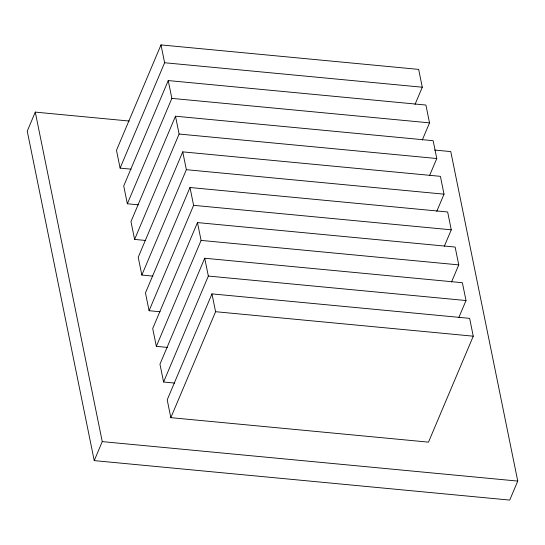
<?xml version="1.0" encoding="UTF-8"?>
<svg xmlns="http://www.w3.org/2000/svg" width="545" height="545" viewBox="0 0 545 545"><rect width="100%" height="100%" fill="white"/><g stroke="black" fill="none" stroke-linecap="round" stroke-linejoin="round"><path stroke-width="0.82" d="M129.206 121.038L35.275 112.113L27.25 131.113L94.23 460.614L509.725 500.085L517.75 481.085L450.769 151.585L434.692 150.052M415.031 104.388L422.286 87.214L418.662 69.392L160.993 44.915L116.48 150.291L120.098 168.119L131.12 169.168M120.098 168.119L164.617 62.743L160.993 44.915M422.273 140.038L429.528 122.863L425.904 105.042L168.235 80.565L123.722 185.94L127.346 203.769L138.369 204.811M127.346 203.769L171.859 98.386L168.235 80.565M429.521 175.688L436.777 158.513L433.152 140.692L175.483 116.214L130.97 221.59L134.595 239.418L145.61 240.461M134.595 239.418L179.107 134.036L175.483 116.214M436.77 211.337L444.025 194.163L440.401 176.342L182.732 151.864L138.219 257.24L141.843 275.062L152.859 276.111M141.843 275.062L186.356 169.686L182.732 151.864M444.345 246.204L451.274 229.813L447.649 211.985L189.98 187.507L145.467 292.89L149.085 310.711L160.107 311.76M149.085 310.711L193.604 205.336L189.98 187.507M94.23 460.614L102.256 441.614L35.275 112.113M451.519 282.024L458.761 264.884L455.136 247.062L197.467 222.585L152.709 328.54L156.333 346.361L167.356 347.41M156.333 346.361L201.091 240.406L197.467 222.585M458.767 317.674L466.009 300.533L462.385 282.712L204.716 258.235L159.958 364.189L163.582 382.011L174.598 383.06M163.582 382.011L208.34 276.056L204.716 258.235M211.964 293.884L167.206 399.832L170.83 417.661L428.499 442.138L473.258 336.183L469.633 318.355L211.964 293.884L215.588 311.706L170.83 417.661M164.617 62.743L422.286 87.214M171.859 98.386L429.528 122.863M179.107 134.036L436.777 158.513M186.356 169.686L444.025 194.163M193.604 205.336L451.274 229.813M201.091 240.406L458.761 264.884M208.34 276.056L466.009 300.533M215.588 311.706L473.258 336.183M102.256 441.614L517.75 481.085"/></g></svg>
